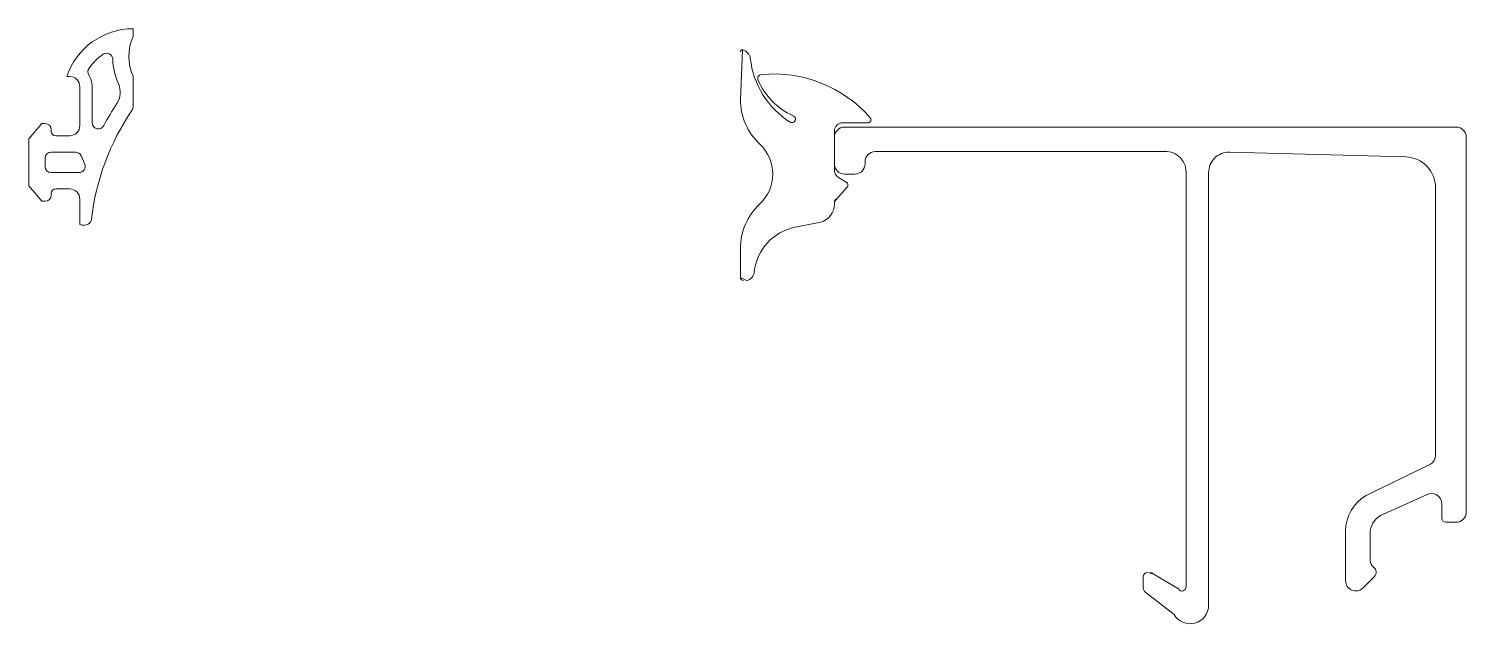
# Model space of a CAD drawing. Header units: metres. Extents: x 1.9 to 72.2, y -5.1 to 24.1.
import ezdxf

# ---------------------------------------------------------------- set-up
doc = ezdxf.new("R2010")
doc.units = ezdxf.units.M
doc.layers.add('G-IMPT', color=8, linetype='Continuous', lineweight=13)

# ---------------------------------------------------------------- blocks, each defined once
blk = doc.blocks.new('31 GlasVast - GlasvastRT_dwg_S234713_5block-4581421-00_0 Basismaterialen')
at = {"layer": 'G-IMPT'}
for p, q in [((0.196, 0.2), (1.439, 0.2)), ((-0.2, -2.136), (-0.2, -0.196)), ((0.38, -2.702), (0, -2.483)), ((-2.123, -4.907), (-0.871, -4.656))]:
    blk.add_line(p, q, dxfattribs=at)
at = {"layer": 'G-IMPT', "flags": 128}
for points in [[(-4.666, 3.77), (-4.7, 3.77), (-4.8, 1.345)], [(-0.2, -3.786), (-0.2, -3.656), (0.414, -2.96)], [(-4.8, -5.962), (-4.8, -7.364), (-4.5, -7.514)]]:
    blk.add_lwpolyline(points, dxfattribs=at)
at = {"layer": 'G-IMPT'}
for centre, radius, start, end in [((-4.7, 3.67), 0.1, 90, 180), ((-4.809, 3.291), 0.5, 6.55903, 73.38421), ((-0.076, 3.827), 4.263, 186.45112, 237.46104), ((-3.748, 2.365), 0.2, 95.34403, 203.79577), ((-0.78, 3.673), 3.444, 203.79577, 245.20531), ((-3.18, -3.705), 6.296, 41.2054, 95.34403), ((-1.8, 1.345), 3, 180, 226.94298), ((-2.282, 0.383), 0.174, 239.94384, 70.53041), ((0.196, -0.196), 0.396, 90, 180), ((1.439, 0.35), 0.15, 270, 38.25131), ((-5.214, -2.308), 2, 313.05702, 46.94298), ((0.2, -2.136), 0.4, 180, 240), ((0.298, -2.844), 0.164, 315, 60), ((-1.8, -5.962), 3, 133.05702, 180), ((-1.1, -3.786), 0.9, 284.76741, 0), ((0, -3.656), 0.2, 135, 180), ((-1.631, -7.358), 2.5, 101.33305, 173.92994), ((-4.65, -7.364), 0.15, 180, 270), ((-4.594, -7.043), 0.48, 281.29304, 353.92994)]:
    blk.add_arc(centre, radius, start, end, dxfattribs=at)
blk = doc.blocks.new('31 GlasVast - GlasvastRT_dwg_S170719block-4581420-00_0 Basismaterialen')
at = {"layer": 'G-IMPT'}
for p, q in [((-0.5, 19.8), (-30.4, 19.8)), ((-30.9, 19.3), (-30.9, 18)), ((-28.9, 18.6), (-14.861, 18.6)), ((-11.574, 18.573), (-2.961, 18.338)), ((-29.4, 18), (-29.4, 18.1)), ((-30.4, 17.5), (-29.9, 17.5)), ((-1.75, 3.3), (-4.9, 1.77)), ((-4.2, 0.789), (-1.95, 1.799)), ((-1.2, 1.366), (-1.2, 0.663)), ((-5.9, 0.038), (-5.9, -2.397)), ((-1, 0.463), (-0.5, 0.463)), ((-4.7, -1.405), (-4.7, -0.077)), ((-15.8, -2.2), (-15.8, -2.666)), ((-5.046, -2.75), (-4.488, -2.191)), ((-15.733, -2.916), (-14.292, -4.047))]:
    blk.add_line(p, q, dxfattribs=at)
at = {"layer": 'G-IMPT', "flags": 128}
for points in [[(0, 0.963), (0, 9.9), (0, 19.3)], [(-13.7, 17.6), (-13.7, 9.9), (-13.7, -0.354), (-13.7, -2.7)], [(-12.6, -3.594), (-12.6, -0.584), (-12.6, 9.9), (-12.6, 17.574)], [(-1.5, 16.838), (-1.5, 9.9), (-1.5, 3.733)], [(-14.073, -2.8), (-15.315, -2.059), (-15.6, -2)]]:
    blk.add_lwpolyline(points, dxfattribs=at)
at = {"layer": 'G-IMPT'}
for centre, radius, start, end in [((-30.4, 19.3), 0.5, 90, 180), ((-0.5, 19.3), 0.5, 360, 90), ((-28.9, 18.1), 0.5, 90, 180), ((-14.717, 17.593), 1.017, 0.40595, 98.12789), ((-11.6, 17.574), 1, 88.51854, 180), ((-3, 16.838), 1.5, 360, 88.51854), ((-30.4, 18), 0.5, 180, 270), ((-29.9, 18), 0.5, 270, 0), ((-2, 3.733), 0.5, 300, 360), ((-3.9, 0.038), 2, 120, 180), ((-1.7, 1.366), 0.5, 360, 120), ((-3.7, -0.077), 1, 120, 180), ((-0.5, 0.963), 0.5, 270, 0), ((-1, 0.663), 0.2, 180, 270), ((-4.3, -1.405), 0.4, 180, 235.1501), ((-15.6, -2.2), 0.2, 90, 180), ((-15.456, -2.2), 0.2, 45, 90), ((-4.7, -1.979), 0.3, 315, 55.1501), ((-15.3, -2.666), 0.5, 180, 210), ((-13.9, -2.7), 0.2, 210, 360), ((-5.4, -2.397), 0.5, 180, 315), ((-13.506, -3.594), 0.906, 210, 360)]:
    blk.add_arc(centre, radius, start, end, dxfattribs=at)
blk = doc.blocks.new('31 GlasVast - 270148 detail_dwg_S270148block-4581425-00_0 Basismaterialen')
at = {"layer": 'G-IMPT'}
for p, q in [((6.8, 2.155), (6.8, 2.538)), ((3.56, 0.2), (3.7, 0.2)), ((6.8, -1.287), (6.8, 0.212)), ((4.2, -0.3), (4.2, -2.2)), ((4.8, -2.063), (4.8, -0.3)), ((2.8, -2.47), (2.8, -2.4)), ((3.7, -2.7), (3.03, -2.7)), ((2.8, -3.5), (3.988, -3.5)), ((2.5, -4.2), (2.5, -3.8)), ((4.264, -3.682), (4.435, -4.082)), ((4.159, -4.5), (2.8, -4.5)), ((2.8, -5.6), (2.8, -5.53)), ((3.03, -5.3), (3.7, -5.3)), ((4.2, -5.8), (4.2, -7.042))]:
    blk.add_line(p, q, dxfattribs=at)
at = {"layer": 'G-IMPT', "flags": 128}
blk.add_lwpolyline([(2.5, -2.1), (2.332, -2.1), (1.7, -2.853), (1.7, -5.147), (2.332, -5.9), (2.5, -5.9)], dxfattribs=at)
at = {"layer": 'G-IMPT'}
for centre, radius, start, end in [((6.812, -0.891), 3.43, 90.197, 161.44901), ((9.092, 1.184), 2.49, 157.03268, 202.96732), ((6.812, -0.891), 2.63, 124.10358, 145.41531), ((5.506, 1.038), 0.3, 2.33316, 124.10358), ((9.092, 1.184), 3.29, 182.33316, 204.09828), ((3.7, -0.3), 0.5, 360, 90), ((4.894, 0.431), 0.3, 145.41531, 211.48622), ((3.7, -0.3), 1.1, 360, 31.48622), ((5.176, -0.568), 1, 326.39397, 24.09828), ((16.589, -8.152), 12.703, 146.39397, 152.07742), ((6.5, -1.287), 0.3, 325.76958, 0), ((2.5, -2.4), 0.3, 360, 90), ((16.589, -8.152), 11.903, 145.76958, 173.41047), ((5.1, -2.063), 0.3, 180, 332.07742), ((3.03, -2.47), 0.23, 180, 270), ((3.7, -2.2), 0.5, 270, 0), ((2.8, -3.8), 0.3, 90, 180), ((3.988, -3.8), 0.3, 23.19859, 90), ((2.8, -4.2), 0.3, 180, 270), ((4.159, -4.2), 0.3, 270, 23.19859), ((2.5, -5.6), 0.3, 270, 0), ((3.03, -5.53), 0.23, 90, 180), ((3.7, -5.8), 0.5, 360, 90), ((4.376, -6.581), 0.493, 249.07502, 298.01663), ((4.467, -6.752), 0.3, 298.01663, 353.41047)]:
    blk.add_arc(centre, radius, start, end, dxfattribs=at)
blk = doc.blocks.new('31 GlasVast - 270148 detail_dwg-4581424-00_0 Basismaterialen')
blk.add_blockref('31 GlasVast - 270148 detail_dwg_S270148block-4581425-00_0 Basismaterialen', (0, 0))
blk = doc.blocks.new('31 GlasVast - DI_GlasVast-3345025-00_0 Basismaterialen')
for name, p in [('31 GlasVast - 270148 detail_dwg-4581424-00_0 Basismaterialen', (0.2, 21.574)), ('31 GlasVast - GlasvastRT_dwg_S234713_5block-4581421-00_0 Basismaterialen', (41.5, 19.31)), ('31 GlasVast - GlasvastRT_dwg_S170719block-4581420-00_0 Basismaterialen', (72.2, -0.5))]:
    blk.add_blockref(name, p)

msp = doc.modelspace()

# ---------------------------------------------------------------- block references
msp.add_blockref('31 GlasVast - DI_GlasVast-3345025-00_0 Basismaterialen', (0, 0))

doc.saveas('drawing.dxf')
